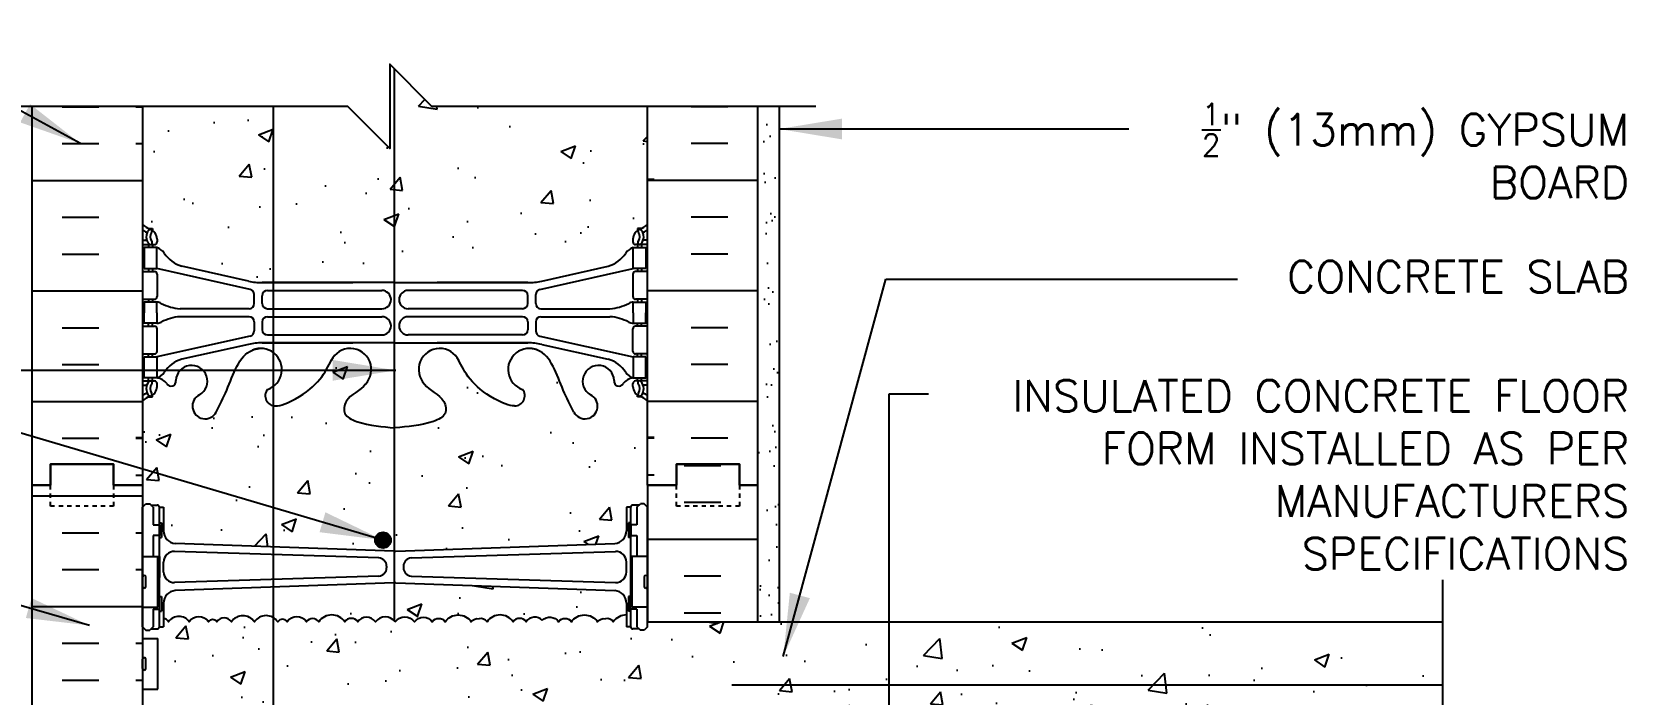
# Model space of a CAD drawing. Header units: inches. Extents: x 226.1 to 283, y 83.5 to 159.7.
# Drawn here: x 245.09 to 282.95, y 143.43 to 159.17 of the extents above; entities that cross this region are included whole.
import ezdxf

# ---------------------------------------------------------------- set-up
doc = ezdxf.new("R2010")
doc.units = ezdxf.units.IN
doc.header["$LTSCALE"] = 0.5
doc.header["$MEASUREMENT"] = 0
doc.linetypes.add('DASHED2', pattern=[0.375, 0.25, -0.125])
for name, color, linetype in [('HATCH', 12, 'Continuous'), ('line25', 2, 'Continuous'), ('LINE3', 3, 'Continuous'), ('LINE50', 5, 'Continuous'), ('LINE9', 9, 'Continuous'), ('TEXT', 4, 'Continuous'), ('Web_Edge', 9, 'Continuous')]:
    doc.layers.add(name, color=color, linetype=linetype)
doc.styles.add('DIM', font='romans.shx', dxfattribs={"width": 0.7})
doc.styles.add('ROMANS', font='romans.shx', dxfattribs={"height": 0.75})
doc.styles.get("Standard").update_dxf_attribs({"font": 'romans.shx', "height": 0.75})
doc.linetypes.add('STEEL', pattern='A,0.5,-0.2,["X",Standard,S=0.1,R=0,X=-0.1,Y=-0.05],-0.1', length=0.8)
doc.dimstyles.new('ext_8', dxfattribs={"dimscale": 8, "dimtxt": 0.09375, "dimasz": 0.09375, "dimexe": 0.09375, "dimexo": 0.0625, "dimgap": 0.0625, "dimtad": 1, "dimdec": 1, "dimzin": 3, "dimdsep": 46, "dimlunit": 4, "dimtxsty": 'DIM', "dimcen": 0.09, "dimdle": 0.09375, "dimclrt": 4, "dimadec": 0, "dimazin": 0, "dimtfac": 1, "dimtdec": 1, "dimtmove": 2, "dimatfit": 3, "dimfxl": 1, "dimfrac": 2, "dimtolj": 1, "dimtzin": 0, "dimarcsym": 0})
pattern_1 = [(50, (0, 0), (3.5863, -0.31376), [0.375, -4.125]), (355, (0, 0), (-0.693757, 3.76096), [0.3, -3.3]), (100.4514, (0.299, -0.026), (2.892544, 3.4472), [0.3187, -3.50571]), (46.1842, (0, 1), (5.336207, -0.827596), [0.5625, -6.1875]), (96.6356, (0.4447, 0.931), (4.67331, 4.87059), [0.47805, -5.25857]), (351.1842, (0, 1), (4.67331, 4.87059), [0.45, -4.95]), (21, (0.5, 0.75), (2.984535, -2.013094), [0.375, -4.125]), (326, (0.5, 0.75), (1.216577, 3.62575), [0.3, -3.3]), (71.4514, (0.7487, 0.5822), (4.20111, 1.612656), [0.3187, -3.50571]), (37.5, (0, 0), (0.0607993, 1.6644693), [0, -3.26, 0, -3.35, 0, -3.3125]), (7.5, (0, 0), (1.315348, 1.972059), [0, -1.91, 0, -3.185, 0, -1.2625]), (327.5, (-1.115, 0), (2.669112, -0.1127744), [0, -1.25, 0, -3.9, 0, -5.175]), (317.5, (-1.615, 0), (2.91593, 0.500525), [0, -1.625, 0, -2.59, 0, -3.675])]

msp = doc.modelspace()

# ---------------------------------------------------------------- hatches: boundary and pattern name
at = {"layer": 'HATCH'}
h = msp.add_hatch(dxfattribs=at)
h.set_pattern_fill('AR-CONC', color=256, scale=0.5)
h.set_pattern_definition(pattern_1)
h.paths.add_polyline_path([(259.724, 157.399), (254.599, 157.399), (253.599, 158.399), (253.599, 156.399), (252.599, 157.399), (247.724, 157.399), (247.724, 154.592, 0.088416), (247.87, 154.494), (247.96, 154.494), (247.96, 154.453, -0.249069), (248.07, 154.246), (248.07, 154.178, -0.414214), (248.007, 154.116), (247.96, 154.116), (247.96, 154.046), (248.065, 154.046, -0.168672), (248.251, 153.896, 0.17445), (248.658, 153.6), (250.239, 153.247, 0.054974), (250.566, 153.211), (253.724, 153.211), (256.882, 153.211, 0.054974), (257.209, 153.247), (258.789, 153.6, 0.17445), (259.197, 153.896, -0.168672), (259.383, 154.046), (259.488, 154.046), (259.488, 154.116), (259.44, 154.116, -0.414214), (259.378, 154.178), (259.378, 154.246, -0.249069), (259.488, 154.453), (259.488, 154.494), (259.578, 154.494, 0.088416), (259.724, 154.592)])
h.paths.add_polyline_path([(259.724, 141.649), (259.724, 143.149), (278.62, 143.149), (278.62, 145.149), (259.724, 145.149), (259.724, 145.034), (259.644, 144.954), (259.554, 144.954), (259.524, 144.984), (259.374, 144.984, -0.414214), (259.324, 145.034), (259.224, 145.034), (259.224, 145.315, 0.246287), (258.911, 145.154, 0.307914), (258.724, 145.225, 0.307914), (258.537, 145.154, 0.520567), (257.915, 145.154, 0.520567), (257.61, 145.154, 0.458053), (257.224, 145.193, 0.458053), (256.838, 145.154, 0.520567), (256.532, 145.154, 0.520567), (255.911, 145.154, 0.307914), (255.724, 145.225, 0.307914), (255.537, 145.154, 0.520567), (254.915, 145.154, 0.520567), (254.61, 145.154, 0.520567), (254.19, 145.154, 0.48966), (253.724, 145.154, 0.48966), (253.257, 145.154, 0.520567), (252.838, 145.154, 0.520567), (252.532, 145.154, 0.520567), (251.911, 145.154, 0.520567), (251.619, 145.154, 0.520567), (251.164, 145.154, 0.520567), (250.937, 145.154, 0.520567), (250.382, 145.154, 0.520567), (249.836, 145.154, 0.520567), (249.49, 145.154, 0.520567), (249.29, 145.154, 0.520567), (248.835, 145.154, 0.520567), (248.343, 145.154, 0.174031), (248.224, 145.238), (248.224, 145.034), (248.124, 145.034, -0.414214), (248.074, 144.984), (247.924, 144.984), (247.894, 144.954), (247.804, 144.954), (247.724, 145.034), (247.724, 144.754), (248.089, 144.754), (248.089, 143.554), (247.724, 143.554), (247.724, 142.804), (248.089, 142.804), (248.089, 141.604), (247.724, 141.604), (247.724, 140.854), (248.089, 140.854), (248.089, 139.774), (247.724, 139.774), (247.724, 139.024), (248.089, 139.024), (248.089, 137.944), (247.724, 137.944), (247.724, 137.194), (248.089, 137.194), (248.089, 135.994), (247.724, 135.994), (247.724, 135.652, -0.556214), (247.988, 135.654, -0.520567), (248.343, 135.654, -0.520567), (248.835, 135.654, -0.520567), (249.29, 135.654, -0.520567), (249.49, 135.654, -0.520567), (249.836, 135.654, -0.520567), (250.382, 135.654, -0.520567), (250.937, 135.654, -0.520567), (251.164, 135.654, -0.520567), (251.619, 135.654, -0.520567), (251.911, 135.654, -0.520567), (252.532, 135.654, -0.520567), (252.838, 135.654, -0.520567), (253.257, 135.654, -0.513056), (253.701, 135.654, -0.528487), (254.132, 135.654, -0.520567), (254.551, 135.654, -0.520567), (254.857, 135.654, -0.520567), (255.479, 135.654, -0.40929), (255.724, 135.699, -0.40929), (255.969, 135.654, -0.520567), (256.59, 135.654, -0.520567), (256.896, 135.654, -0.520567), (257.316, 135.654, -0.563786), (257.724, 135.649, -0.563786), (258.132, 135.654, -0.520567), (258.551, 135.654, -0.520567), (258.857, 135.654, -0.520567), (259.479, 135.654, -0.613564), (259.724, 135.649), (259.724, 137.149)])
h.paths.add_polyline_path([(259.378, 124.553), (259.378, 124.621, -0.414214), (259.44, 124.683), (259.488, 124.683), (259.488, 124.753), (259.383, 124.753, -0.168672), (259.197, 124.903, 0.17445), (258.789, 125.199), (257.209, 125.552, 0.054974), (256.882, 125.588), (253.724, 125.588), (250.566, 125.588, 0.054974), (250.239, 125.552), (248.658, 125.199, 0.17445), (248.251, 124.903, -0.168672), (248.065, 124.753), (247.96, 124.753), (247.96, 124.683), (248.007, 124.683, -0.414214), (248.07, 124.621), (248.07, 124.553, -0.249069), (247.96, 124.346), (247.96, 124.304), (247.87, 124.304, 0.088416), (247.724, 124.207), (247.724, 121.399), (252.927, 121.399), (253.927, 120.399), (253.927, 122.399), (254.927, 121.399), (259.724, 121.399), (259.724, 124.207, 0.088416), (259.578, 124.304), (259.488, 124.304), (259.488, 124.346, -0.249069)])
h = msp.add_hatch(dxfattribs=at)
h.set_pattern_fill('AR-SAND', color=256, scale=0.5, style=0)
h.set_pattern_definition([(37.5, (64.591, 2.7396), (-0.0314967, 0.963412), [0, -0.76, 0, -0.85, 0, -0.8125]), (7.5, (64.591, 2.7396), (0.8848884, 1.411073), [0, -0.41, 0, -0.685, 0, -0.2625]), (327.5, (63.976, 2.7396), (1.557071, 0.0028295), [0, -0.25, 0, -0.9, 0, -1.175]), (317.5, (63.976, 2.7396), (1.503063, 0.438838), [0, -0.125, 0, -0.59, 0, -0.675])])
h.paths.add_polyline_path([(262.349, 145.149), (262.849, 145.149), (262.849, 157.399), (262.349, 157.399), (262.349, 148.399)])
h = msp.add_hatch(dxfattribs=at)
h.set_pattern_fill('AR-CONC', color=256, scale=0.5)
h.set_pattern_definition(pattern_1)
edge = h.paths.add_edge_path()
edge.add_line((259.724, 148.399), (259.724, 150.399))
edge.add_arc((259.378, 150.038), 0.5, 46.2109, 66.4218)
edge.add_line((259.578, 150.497), (259.488, 150.497))
edge.add_line((259.488, 150.497), (259.488, 150.538))
edge.add_arc((259.628, 150.746), 0.25, 180, 235.9442, ccw=False)
edge.add_line((259.378, 150.746), (259.378, 150.813))
edge.add_arc((259.44, 150.813), 0.0625, 90, 180, ccw=False)
edge.add_line((259.44, 150.876), (259.488, 150.876))
edge.add_line((259.488, 150.876), (259.488, 150.946))
edge.add_line((259.488, 150.946), (259.383, 150.946))
edge.add_arc((259.42, 150.596), 0.352, 96.1291, 141.5331)
edge.add_arc((259.043, 150.864), 0.113, 167.8156, 334.0569, ccw=False)
edge.add_arc((258.558, 150.869), 0.375, 2.9237, 239.8675)
edge.add_arc((258.238, 150.275), 0.3, -152.403, 63.9425, ccw=False)
edge.add_spline(control_points=[(257.972, 150.137), (257.886, 150.303), (257.633, 150.793), (257.439, 151.474), (257.113, 151.605)], knot_values=[0, 0, 0, 0, 0.579211, 1.703896, 1.703896, 1.703896, 1.703896], degree=3, periodic=0)
edge.add_spline(control_points=[(257.113, 151.605), (257.063, 151.625), (257.009, 151.637), (256.952, 151.645)], knot_values=[1.703896, 1.703896, 1.703896, 1.703896, 1.875321, 1.875321, 1.875321, 1.875321], degree=3, periodic=0)
edge.add_arc((256.911, 151.147), 0.5, 85.2926, 251.7937)
edge.add_arc((256.565, 150.522), 0.242, -90, 38.2327, ccw=False)
edge.add_spline(control_points=[(256.565, 150.28), (256.444, 150.278), (255.625, 150.63), (255.38, 151.077), (255.24, 151.357)], knot_values=[0.038125, 0.038125, 0.038125, 0.038125, 0.320663, 1.237398, 1.237398, 1.237398, 1.237398], degree=3, periodic=0)
edge.add_spline(control_points=[(255.231, 151.376), (255.234, 151.37), (255.237, 151.363), (255.24, 151.357)], knot_values=[1.237398, 1.237398, 1.237398, 1.237398, 1.258119, 1.258119, 1.258119, 1.258119], degree=3, periodic=0)
edge.add_arc((254.786, 151.147), 0.5, 28.0183, 224.1875)
edge.add_spline(control_points=[(254.428, 150.799), (254.535, 150.636), (254.895, 150.545), (254.972, 150.049), (254.424, 149.814), (254.02, 149.785), (253.724, 149.764)], knot_values=[0.229407, 0.229407, 0.229407, 0.229407, 0.844432, 1.128849, 1.464331, 2.389004, 2.389004, 2.389004, 2.389004], degree=3, periodic=0)
edge.add_spline(control_points=[(253.724, 149.764), (253.427, 149.785), (253.024, 149.814), (252.475, 150.049), (252.552, 150.545), (252.912, 150.636), (253.02, 150.799)], knot_values=[0.229407, 0.229407, 0.229407, 0.229407, 1.15408, 1.489562, 1.773979, 2.389004, 2.389004, 2.389004, 2.389004], degree=3, periodic=0)
edge.add_arc((252.661, 151.147), 0.5, 315.8125, 511.9817)
edge.add_spline(control_points=[(252.217, 151.376), (252.214, 151.37), (252.211, 151.363), (252.207, 151.357)], knot_values=[1.237398, 1.237398, 1.237398, 1.237398, 1.258119, 1.258119, 1.258119, 1.258119], degree=3, periodic=0)
edge.add_spline(control_points=[(252.207, 151.357), (252.068, 151.077), (251.823, 150.63), (251.004, 150.278), (250.883, 150.28)], knot_values=[0.038125, 0.038125, 0.038125, 0.038125, 0.95486, 1.237398, 1.237398, 1.237398, 1.237398], degree=3, periodic=0)
edge.add_arc((250.883, 150.522), 0.242, 141.7673, 270, ccw=False)
edge.add_arc((250.536, 151.147), 0.5, 288.2063, 454.7074)
edge.add_spline(control_points=[(250.495, 151.645), (250.438, 151.637), (250.384, 151.625), (250.335, 151.605)], knot_values=[1.703896, 1.703896, 1.703896, 1.703896, 1.875321, 1.875321, 1.875321, 1.875321], degree=3, periodic=0)
edge.add_spline(control_points=[(250.335, 151.605), (250.009, 151.474), (249.814, 150.793), (249.561, 150.303), (249.475, 150.137)], knot_values=[0, 0, 0, 0, 1.124685, 1.703896, 1.703896, 1.703896, 1.703896], degree=3, periodic=0)
edge.add_arc((249.21, 150.275), 0.3, 116.0575, 333.0565, ccw=False)
edge.add_arc((248.89, 150.869), 0.375, 300.1325, 537.0763)
edge.add_arc((248.404, 150.864), 0.113, -154.0569, 12.1844, ccw=False)
edge.add_arc((248.027, 150.596), 0.352, 38.4669, 83.8709)
edge.add_line((248.065, 150.946), (247.96, 150.946))
edge.add_line((247.96, 150.946), (247.96, 150.876))
edge.add_line((247.96, 150.876), (248.007, 150.876))
edge.add_arc((248.007, 150.813), 0.0625, 0, 90, ccw=False)
edge.add_line((248.07, 150.813), (248.07, 150.746))
edge.add_arc((247.82, 150.746), 0.25, 304.0558, 360, ccw=False)
edge.add_line((247.96, 150.538), (247.96, 150.497))
edge.add_line((247.96, 150.497), (247.87, 150.497))
edge.add_arc((248.07, 150.038), 0.5, 113.5782, 133.7891)
edge.add_line((247.724, 150.399), (247.724, 148.399))
edge.add_line((247.724, 148.399), (247.724, 147.874))
edge.add_line((247.724, 147.874), (247.804, 147.954))
edge.add_line((247.804, 147.954), (247.894, 147.954))
edge.add_line((247.894, 147.954), (247.924, 147.924))
edge.add_line((247.924, 147.924), (248.074, 147.924))
edge.add_arc((248.074, 147.874), 0.05, 0, 90, ccw=False)
edge.add_line((248.124, 147.874), (248.224, 147.874))
edge.add_line((248.224, 147.874), (248.224, 147.313))
edge.add_arc((248.524, 147.313), 0.3, 180, 265.2426)
edge.add_line((248.499, 147.014), (253.707, 146.83))
edge.add_arc((253.724, 147.03), 0.2, 265.2426, 270)
edge.add_arc((253.724, 147.03), 0.2, 270, 274.7574)
edge.add_line((253.74, 146.83), (258.949, 147.014))
edge.add_arc((258.924, 147.313), 0.3, 274.7574, 360)
edge.add_line((259.224, 147.313), (259.224, 147.874))
edge.add_line((259.224, 147.874), (259.324, 147.874))
edge.add_arc((259.374, 147.874), 0.05, 90, 180, ccw=False)
edge.add_line((259.374, 147.924), (259.524, 147.924))
edge.add_line((259.524, 147.924), (259.554, 147.954))
edge.add_line((259.554, 147.954), (259.644, 147.954))
edge.add_line((259.644, 147.954), (259.724, 147.874))
edge.add_line((259.724, 147.874), (259.724, 148.399))
h.paths.add_polyline_path([(259.224, 145.595, 0.390098), (258.949, 145.894), (253.74, 146.078, 0.04154), (253.707, 146.078), (248.499, 145.894, 0.390098), (248.224, 145.595), (248.224, 145.238, -0.174031), (248.343, 145.154, -0.520567), (248.835, 145.154, -0.520567), (249.29, 145.154, -0.520567), (249.49, 145.154, -0.520567), (249.836, 145.154, -0.520567), (250.382, 145.154, -0.520567), (250.937, 145.154, -0.520567), (251.164, 145.154, -0.520567), (251.619, 145.154, -0.520567), (251.911, 145.154, -0.520567), (252.532, 145.154, -0.520567), (252.838, 145.154, -0.520567), (253.257, 145.154, -0.48966), (253.724, 145.154, -0.48966), (254.19, 145.154, -0.520567), (254.61, 145.154, -0.520567), (254.915, 145.154, -0.520567), (255.537, 145.154, -0.307914), (255.724, 145.225, -0.307914), (255.911, 145.154, -0.520567), (256.532, 145.154, -0.520567), (256.838, 145.154, -0.458053), (257.224, 145.193, -0.458053), (257.61, 145.154, -0.520567), (257.915, 145.154, -0.520567), (258.537, 145.154, -0.307914), (258.724, 145.225, -0.307914), (258.911, 145.154, -0.246287), (259.224, 145.315)])
h = msp.add_hatch(dxfattribs=at)
h.set_pattern_fill('INSUL', color=256, scale=7, style=0)
h.set_pattern_definition([(0, (-2678.4378, -266.61), (0, 2.625), []), (0, (-2678.4378, -265.735), (0, 2.625), [0.875, -0.875]), (0, (-2678.4378, -264.86), (0, 2.625), [0.875, -0.875])])
h.paths.add_polyline_path([(245.099, 130.399), (245.536, 130.399), (245.536, 130.899), (247.036, 130.899), (247.036, 130.399), (247.724, 130.399), (247.724, 148.399), (247.036, 148.399), (247.036, 148.899), (245.536, 148.899), (245.536, 148.399), (245.099, 148.399)])
h = msp.add_hatch(dxfattribs=at)
h.set_pattern_fill('INSUL', color=256, scale=7, style=0)
h.set_pattern_definition([(0, (64.591, 2.7396), (0, 2.625), []), (0, (64.591, 3.6146), (0, 2.625), [0.875, -0.875]), (0, (64.591, 4.4896), (0, 2.625), [0.875, -0.875])])
h.paths.add_polyline_path([(262.349, 148.399), (261.911, 148.399), (261.911, 148.899), (260.411, 148.899), (260.411, 148.399), (259.724, 148.399), (259.724, 145.149), (262.349, 145.149)])
h.paths.add_polyline_path([(262.349, 135.649), (259.724, 135.649), (259.724, 130.399), (260.411, 130.399), (260.411, 130.899), (261.911, 130.899), (261.911, 130.399), (262.349, 130.399)])
at = {"layer": 'LINE3'}
msp.add_hatch(color=256, dxfattribs=at).paths.add_polyline_path([(253.627, 147.093, 1), (253.252, 147.093, 1)])

# ---------------------------------------------------------------- linework, layer by layer
at = {"layer": 'HATCH'}
for p, q in [((245.812, 157.39), (246.687, 157.39)), ((247.562, 157.39), (247.724, 157.39)), ((261.635, 157.39), (260.76, 157.39)), ((245.812, 156.515), (246.687, 156.515)), ((247.562, 156.515), (247.724, 156.515)), ((261.635, 156.515), (260.76, 156.515)), ((245.099, 155.64), (247.724, 155.64)), ((259.885, 155.659), (259.724, 155.659)), ((262.349, 155.64), (259.724, 155.64)), ((245.812, 154.765), (246.687, 154.765)), ((261.635, 154.765), (260.76, 154.765)), ((245.812, 153.89), (246.687, 153.89)), ((261.635, 153.89), (260.76, 153.89)), ((245.099, 153.015), (247.724, 153.015)), ((262.349, 153.015), (259.724, 153.015)), ((245.812, 152.14), (246.687, 152.14)), ((261.635, 152.14), (260.76, 152.14)), ((245.812, 151.265), (246.687, 151.265)), ((261.635, 151.265), (260.76, 151.265)), ((245.099, 150.39), (247.724, 150.39)), ((262.349, 150.39), (259.724, 150.39)), ((245.812, 149.515), (246.687, 149.515)), ((247.562, 149.534), (247.724, 149.534)), ((247.562, 149.515), (247.724, 149.515)), ((259.885, 149.534), (259.724, 149.534)), ((259.885, 149.534), (259.724, 149.534)), ((259.885, 149.515), (259.724, 149.515)), ((261.635, 149.515), (260.76, 149.515)), ((247.562, 148.64), (247.724, 148.64)), ((259.885, 148.64), (259.724, 148.64))]:
    msp.add_line(p, q, dxfattribs=at)
for points in [[(253.724, 145.154, 0.48966), (253.257, 145.154, 0.520567), (252.838, 145.154, 0.520567), (252.532, 145.154, 0.520567), (251.911, 145.154, 0.520567), (251.619, 145.154, 0.520567), (251.164, 145.154, 0.520567), (250.937, 145.154, 0.520567), (250.382, 145.154, 0.520567), (249.836, 145.154, 0.520567), (249.49, 145.154, 0.520567), (249.29, 145.154, 0.520567), (248.835, 145.154, 0.520567), (248.343, 145.154, 0.174031), (248.224, 145.238, 0.174031)], [(253.724, 145.154, -0.48966), (254.19, 145.154, -0.520567), (254.61, 145.154, -0.520567), (254.915, 145.154, -0.520567), (255.537, 145.154, -0.307914), (255.724, 145.225, -0.307914)], [(257.224, 145.193, 0.458053), (256.838, 145.154, 0.520567), (256.532, 145.154, 0.520567), (255.911, 145.154, 0.307914), (255.724, 145.225)], [(257.224, 145.193, -0.458053), (257.61, 145.154, -0.520567), (257.915, 145.154, -0.520567), (258.537, 145.154, -0.307914), (258.724, 145.225)], [(259.224, 145.315, 0.246287), (258.911, 145.154, 0.307914), (258.724, 145.225)]]:
    msp.add_lwpolyline(points, format="xyb", dxfattribs=at)
at = {"layer": 'line25'}
for p, q in [((247.724, 157.399), (247.724, 148.399)), ((259.724, 148.399), (259.724, 157.399)), ((247.724, 148.399), (247.724, 130.399)), ((259.724, 148.399), (259.724, 145.149)), ((247.724, 146.704), (248.089, 146.704)), ((248.089, 145.504), (248.089, 146.704)), ((259.724, 146.704), (259.359, 146.704)), ((259.359, 145.504), (259.359, 146.704)), ((247.724, 145.504), (248.089, 145.504)), ((259.724, 145.504), (259.359, 145.504)), ((259.724, 145.149), (278.62, 145.149)), ((247.724, 144.754), (248.089, 144.754)), ((248.089, 143.554), (248.089, 144.754)), ((247.724, 143.554), (248.089, 143.554))]:
    msp.add_line(p, q, dxfattribs=at)
at = {"layer": 'LINE3'}
for p, q in [((253.707, 158.291), (253.707, 145.173)), ((250.832, 157.399), (250.832, 121.399))]:
    msp.add_line(p, q, dxfattribs=at)
at = {"layer": 'LINE3', "linetype": 'STEEL'}
msp.add_line((278.62, 143.649), (261.724, 143.649), dxfattribs=at)
at = {"layer": 'LINE3'}
msp.add_circle((253.439, 147.093), 0.188, dxfattribs=at)
at = {"layer": 'LINE50'}
for p, q in [((245.099, 148.399), (245.099, 157.399)), ((262.349, 148.399), (262.349, 157.399)), ((245.099, 130.399), (245.099, 148.399)), ((262.349, 145.149), (262.349, 148.399))]:
    msp.add_line(p, q, dxfattribs=at)
for points in [[(245.099, 148.399), (245.536, 148.399), (245.536, 148.899), (247.036, 148.899), (247.036, 148.399), (247.724, 148.399)], [(247.724, 148.399), (247.036, 148.399), (247.036, 148.899), (245.536, 148.899), (245.536, 148.399), (245.099, 148.399)], [(262.349, 148.399), (261.911, 148.399), (261.911, 148.899), (260.411, 148.899), (260.411, 148.399), (259.724, 148.399)], [(259.724, 148.399), (260.411, 148.399), (260.411, 148.899), (261.911, 148.899), (261.911, 148.399), (262.349, 148.399)]]:
    msp.add_lwpolyline(points, dxfattribs=at)
at = {"layer": 'LINE9'}
for p, q in [((262.849, 157.399), (262.849, 145.149)), ((247.724, 147.874), (247.804, 147.954)), ((247.724, 145.034), (247.724, 147.874)), ((247.804, 147.954), (247.894, 147.954)), ((247.974, 147.874), (247.894, 147.954)), ((247.924, 147.924), (248.074, 147.924)), ((247.974, 147.924), (248.074, 147.924)), ((247.974, 147.874), (247.974, 147.454)), ((248.124, 147.874), (248.224, 147.874)), ((248.124, 145.034), (248.124, 147.874)), ((248.124, 147.854), (248.124, 147.854)), ((248.224, 147.874), (248.224, 147.313)), ((259.224, 147.874), (259.224, 147.313)), ((259.324, 147.874), (259.224, 147.874)), ((259.324, 145.034), (259.324, 147.874)), ((259.324, 147.854), (259.324, 147.854)), ((259.474, 147.924), (259.374, 147.924)), ((259.524, 147.924), (259.374, 147.924)), ((259.474, 147.874), (259.554, 147.954)), ((259.474, 147.874), (259.474, 147.454)), ((259.644, 147.954), (259.554, 147.954)), ((259.724, 147.874), (259.644, 147.954)), ((259.724, 145.034), (259.724, 147.874)), ((248.124, 147.504), (248.174, 147.504)), ((248.174, 147.504), (248.174, 147.154)), ((259.324, 147.504), (259.274, 147.504)), ((259.274, 147.504), (259.274, 147.154)), ((247.974, 147.204), (247.974, 146.704)), ((248.124, 147.154), (248.174, 147.154)), ((253.707, 146.83), (248.499, 147.014)), ((253.74, 146.83), (258.949, 147.014)), ((259.324, 147.154), (259.274, 147.154)), ((259.474, 147.204), (259.474, 146.704)), ((248.224, 146.335), (248.224, 146.573)), ((253.34, 146.671), (248.484, 146.823)), ((254.107, 146.671), (258.964, 146.823)), ((259.224, 146.335), (259.224, 146.573)), ((247.724, 145.994), (247.724, 146.214)), ((247.724, 146.159), (247.724, 146.159)), ((247.764, 146.254), (247.764, 146.254)), ((247.804, 145.994), (247.804, 146.214)), ((253.34, 146.237), (248.484, 146.086)), ((253.524, 146.472), (253.524, 146.436)), ((253.924, 146.472), (253.924, 146.436)), ((254.107, 146.237), (258.964, 146.086)), ((259.644, 146.214), (259.644, 145.994)), ((259.684, 146.254), (259.684, 146.254)), ((259.724, 146.214), (259.724, 145.994)), ((259.724, 146.159), (259.724, 146.159)), ((247.724, 146.049), (247.724, 146.049)), ((247.764, 145.954), (247.764, 145.954)), ((253.707, 146.078), (248.499, 145.894)), ((253.74, 146.078), (258.949, 145.894)), ((259.684, 145.954), (259.684, 145.954)), ((259.724, 146.049), (259.724, 146.049)), ((247.974, 145.454), (247.974, 145.034)), ((248.124, 145.754), (248.174, 145.754)), ((248.124, 145.404), (248.174, 145.404)), ((248.174, 145.754), (248.174, 145.404)), ((248.224, 145.595), (248.224, 145.034)), ((259.224, 145.595), (259.224, 145.034)), ((259.274, 145.754), (259.274, 145.404)), ((259.324, 145.754), (259.274, 145.754)), ((259.324, 145.404), (259.274, 145.404)), ((259.474, 145.454), (259.474, 145.034)), ((247.724, 145.034), (247.804, 144.954)), ((247.974, 145.034), (247.894, 144.954)), ((248.124, 145.034), (248.224, 145.034)), ((259.324, 145.034), (259.224, 145.034)), ((259.474, 145.034), (259.554, 144.954)), ((259.724, 145.034), (259.644, 144.954)), ((247.804, 144.954), (247.894, 144.954)), ((247.924, 144.984), (248.074, 144.984)), ((247.974, 144.984), (248.074, 144.984)), ((259.524, 144.984), (259.374, 144.984)), ((259.474, 144.984), (259.374, 144.984)), ((259.644, 144.954), (259.554, 144.954)), ((247.724, 144.044), (247.724, 144.264)), ((247.764, 144.304), (247.764, 144.304)), ((247.804, 144.044), (247.804, 144.264)), ((247.724, 144.209), (247.724, 144.209)), ((247.724, 144.099), (247.724, 144.099)), ((247.764, 144.004), (247.764, 144.004))]:
    msp.add_line(p, q, dxfattribs=at)
for points in [[(263.727, 157.399), (254.599, 157.399), (253.599, 158.399), (253.599, 156.399), (252.599, 157.399), (243.47, 157.399)], [(247.974, 147.454), (248.124, 147.454), (248.124, 147.204), (247.974, 147.204)], [(259.474, 147.454), (259.324, 147.454), (259.324, 147.204), (259.474, 147.204)], [(247.974, 146.704), (247.974, 146.704), (248.124, 146.704), (248.124, 146.204), (248.089, 146.204)], [(259.474, 146.704), (259.474, 146.704), (259.324, 146.704), (259.324, 146.204), (259.359, 146.204)], [(278.62, 134.649), (278.62, 139.399), (277.62, 140.399), (279.62, 140.399), (278.62, 141.399), (278.62, 146.149)], [(247.974, 145.454), (248.124, 145.454), (248.124, 145.704), (248.089, 145.704)], [(259.474, 145.454), (259.324, 145.454), (259.324, 145.704), (259.359, 145.704)]]:
    msp.add_lwpolyline(points, dxfattribs=at)
at = {"layer": 'LINE9', "linetype": 'DASHED2', "ltscale": 0.15}
for points in [[(247.036, 148.399), (247.036, 148.399), (247.036, 147.899), (245.536, 147.899), (245.536, 148.399), (245.536, 148.399)], [(261.911, 148.399), (261.911, 148.399), (261.911, 147.899), (260.411, 147.899), (260.411, 148.399), (260.411, 148.399)]]:
    msp.add_lwpolyline(points, dxfattribs=at)
at = {"layer": 'LINE9'}
for centre, radius, start, end in [((248.074, 147.874), 0.05, 0, 90), ((259.374, 147.874), 0.05, 90, 180), ((248.524, 147.313), 0.3, 180, 265.2426), ((258.924, 147.313), 0.3, 274.7574, 0), ((248.474, 146.573), 0.25, 87.7479, 180), ((253.324, 146.472), 0.2, 0, 85.2426), ((253.724, 147.03), 0.2, 265.2426, 270), ((253.724, 147.03), 0.2, 270, 274.7574), ((254.124, 146.472), 0.2, 94.7574, 180), ((258.974, 146.573), 0.25, 0, 92.2521), ((247.764, 146.214), 0.04, 90, 180), ((247.764, 146.214), 0.04, 360, 90), ((248.474, 146.335), 0.25, 180, 272.2521), ((253.324, 146.436), 0.2, 274.7574, 0), ((254.124, 146.436), 0.2, 180, 265.2426), ((258.974, 146.335), 0.25, 267.7479, 0), ((259.684, 146.214), 0.04, 90, 180), ((259.684, 146.214), 0.04, 360, 90), ((247.764, 145.994), 0.04, 180, 270), ((247.764, 145.994), 0.04, 270, 0), ((248.524, 145.595), 0.3, 94.7574, 180), ((253.724, 145.878), 0.2, 90, 94.7574), ((253.724, 145.878), 0.2, 85.2426, 90), ((258.924, 145.595), 0.3, 0, 85.2426), ((259.684, 145.994), 0.04, 180, 270), ((259.684, 145.994), 0.04, 270, 0), ((248.074, 145.034), 0.05, 270, 0), ((259.374, 145.034), 0.05, 180, 270), ((247.764, 144.264), 0.04, 90, 180), ((247.764, 144.264), 0.04, 360, 90), ((247.764, 144.044), 0.04, 180, 270), ((247.764, 144.044), 0.04, 270, 0)]:
    msp.add_arc(centre, radius, start, end, dxfattribs=at)
at = {"layer": 'Web_Edge'}
for p, q in [((247.87, 154.494), (247.96, 154.494)), ((247.96, 154.494), (247.96, 154.453)), ((259.578, 154.494), (259.488, 154.494)), ((259.488, 154.494), (259.488, 154.453)), ((247.724, 154.216), (247.802, 154.216)), ((247.724, 154.116), (248.007, 154.116)), ((247.87, 154.116), (247.87, 154.046)), ((247.96, 154.116), (247.96, 154.046)), ((248.07, 154.246), (248.07, 154.178)), ((259.378, 154.246), (259.378, 154.178)), ((259.724, 154.116), (259.44, 154.116)), ((259.488, 154.116), (259.488, 154.046)), ((259.578, 154.116), (259.578, 154.046)), ((259.724, 154.216), (259.646, 154.216)), ((247.724, 153.476), (248.007, 153.476)), ((247.87, 153.546), (247.87, 153.476)), ((247.96, 153.546), (247.96, 153.476)), ((250.282, 153.049), (248.065, 153.546)), ((248.07, 153.413), (248.07, 152.878)), ((250.239, 153.247), (248.658, 153.6)), ((257.165, 153.049), (259.383, 153.546)), ((257.209, 153.247), (258.789, 153.6)), ((259.378, 153.413), (259.378, 152.878)), ((259.724, 153.476), (259.44, 153.476)), ((259.488, 153.546), (259.488, 153.476)), ((259.578, 153.546), (259.578, 153.476)), ((250.566, 153.211), (252.724, 153.211)), ((253.724, 153.211), (250.566, 153.211)), ((250.692, 153.025), (253.412, 153.025)), ((253.724, 153.211), (256.882, 153.211)), ((256.755, 153.025), (254.036, 153.025)), ((256.882, 153.211), (254.724, 153.211)), ((247.724, 152.816), (248.007, 152.816)), ((247.87, 152.816), (247.87, 152.746)), ((247.96, 152.816), (247.96, 152.746)), ((250.255, 152.59), (248.617, 152.59)), ((250.38, 152.715), (250.38, 152.927)), ((250.567, 152.716), (250.567, 152.9)), ((250.692, 152.591), (253.412, 152.591)), ((256.755, 152.591), (254.036, 152.591)), ((256.88, 152.716), (256.88, 152.9)), ((257.067, 152.715), (257.067, 152.927)), ((257.192, 152.59), (258.83, 152.59)), ((259.724, 152.816), (259.44, 152.816)), ((259.488, 152.816), (259.488, 152.746)), ((259.578, 152.816), (259.578, 152.746)), ((247.87, 152.176), (247.87, 152.246)), ((247.96, 152.176), (247.96, 152.246)), ((250.255, 152.401), (248.617, 152.401)), ((250.38, 152.276), (250.38, 152.064)), ((250.567, 152.276), (250.567, 152.092)), ((250.692, 152.401), (253.412, 152.401)), ((256.755, 152.401), (254.036, 152.401)), ((256.88, 152.276), (256.88, 152.092)), ((257.067, 152.276), (257.067, 152.064)), ((257.192, 152.401), (258.83, 152.401)), ((259.488, 152.176), (259.488, 152.246)), ((259.578, 152.176), (259.578, 152.246)), ((247.724, 152.176), (248.007, 152.176)), ((250.282, 151.942), (248.065, 151.446)), ((248.07, 151.578), (248.07, 152.113)), ((250.692, 151.967), (253.412, 151.967)), ((256.755, 151.967), (254.036, 151.967)), ((257.165, 151.942), (259.383, 151.446)), ((259.378, 151.578), (259.378, 152.113)), ((259.724, 152.176), (259.44, 152.176)), ((247.724, 151.516), (248.007, 151.516)), ((247.87, 151.446), (247.87, 151.516)), ((247.96, 151.446), (247.96, 151.516)), ((250.239, 151.744), (248.658, 151.391)), ((250.566, 151.78), (252.724, 151.78)), ((253.724, 151.78), (250.566, 151.78)), ((253.724, 151.78), (256.882, 151.78)), ((256.882, 151.78), (254.724, 151.78)), ((257.209, 151.744), (258.789, 151.391)), ((259.724, 151.516), (259.44, 151.516)), ((259.488, 151.446), (259.488, 151.516)), ((259.578, 151.446), (259.578, 151.516)), ((247.724, 150.876), (248.007, 150.876)), ((247.724, 150.776), (247.802, 150.776)), ((247.87, 150.876), (247.87, 150.946)), ((247.96, 150.876), (247.96, 150.946)), ((248.07, 150.746), (248.07, 150.813)), ((259.378, 150.746), (259.378, 150.813)), ((259.724, 150.876), (259.44, 150.876)), ((259.488, 150.876), (259.488, 150.946)), ((259.578, 150.876), (259.578, 150.946)), ((259.724, 150.776), (259.646, 150.776)), ((247.87, 150.497), (247.96, 150.497)), ((247.96, 150.497), (247.96, 150.538)), ((259.488, 150.497), (259.488, 150.538)), ((259.578, 150.497), (259.488, 150.497))]:
    msp.add_line(p, q, dxfattribs=at)
for points in [[(247.765, 153.546), (248.065, 153.546), (248.065, 154.046), (247.765, 154.046)], [(259.683, 153.546), (259.383, 153.546), (259.383, 154.046), (259.683, 154.046)], [(247.765, 151.446), (248.065, 151.446), (248.065, 150.946), (247.765, 150.946)], [(259.683, 151.446), (259.383, 151.446), (259.383, 150.946), (259.683, 150.946)]]:
    msp.add_lwpolyline(points, close=True, dxfattribs=at)
for points in [[(248.065, 152.496), (248.065, 152.746), (247.765, 152.746), (247.765, 152.496)], [(259.383, 152.496), (259.383, 152.746), (259.683, 152.746), (259.683, 152.496)], [(248.065, 152.496), (248.065, 152.246), (247.765, 152.246), (247.765, 152.496)], [(259.383, 152.496), (259.383, 152.246), (259.683, 152.246), (259.683, 152.496)]]:
    msp.add_lwpolyline(points, dxfattribs=at)
for centre, radius, start, end in [((248.07, 154.953), 0.5, 226.2109, 250.5288), ((247.906, 154.431), 0.045, 321.448, 139.1879), ((247.82, 154.246), 0.25, 0, 70.5288), ((259.628, 154.246), 0.25, 109.4712, 180), ((259.542, 154.431), 0.045, 40.8121, 218.552), ((259.378, 154.953), 0.5, 289.4712, 313.7891), ((248.07, 154.953), 0.6, 234.7832, 245.0748), ((247.802, 154.235), 0.0196, 269.4032, 15.4901), ((248.063, 154.3), 0.25, 140.1145, 222.4609), ((247.808, 154.39), 0.021, 343.464, 63.9957), ((247.912, 154.162), 0.045, 222.4609, 42.4609), ((248.063, 154.3), 0.16, 140.0001, 222.4609), ((248.007, 154.178), 0.0625, 270, 0), ((259.44, 154.178), 0.0625, 180, 270), ((259.535, 154.162), 0.045, 137.5391, 317.5391), ((259.384, 154.3), 0.16, 317.5391, 39.9999), ((259.384, 154.3), 0.25, 317.5391, 39.8855), ((259.64, 154.39), 0.021, 116.0043, 196.536), ((259.646, 154.235), 0.0196, 164.5099, 270.5968), ((259.378, 154.953), 0.6, 294.9252, 305.2168), ((247.942, 153.703), 0.364, 34.9775, 70.3387), ((248.865, 154.314), 0.743, 212.7919, 253.8107), ((258.582, 154.314), 0.743, 286.1893, 327.2081), ((259.505, 153.703), 0.364, 109.6613, 145.0225), ((248.007, 153.413), 0.0625, 0, 90), ((259.44, 153.413), 0.0625, 90, 180), ((250.566, 154.711), 1.5, 257.4135, 270), ((250.255, 152.927), 0.125, 0, 77.3767), ((250.692, 152.9), 0.125, 90, 180), ((253.412, 152.808), 0.217, 270, 90), ((254.036, 152.808), 0.217, 90, 270), ((256.755, 152.9), 0.125, 0, 90), ((256.882, 154.711), 1.5, 270, 282.5865), ((257.192, 152.927), 0.125, 102.6233, 180), ((248.007, 152.878), 0.0625, 270, 0), ((248.061, 152.527), 0.219, 60.4937, 88.92), ((248.706, 153.757), 1.17, 242.6365, 265.6505), ((250.255, 152.715), 0.125, 270, 0), ((250.692, 152.716), 0.125, 180, 270), ((256.755, 152.716), 0.125, 270, 360), ((257.192, 152.715), 0.125, 180, 270), ((258.741, 153.757), 1.17, 274.3495, 297.3635), ((259.387, 152.527), 0.219, 91.08, 119.5063), ((259.44, 152.878), 0.0625, 180, 270), ((248.061, 152.464), 0.219, 271.08, 299.5063), ((248.706, 151.235), 1.17, 94.3495, 117.3635), ((250.255, 152.276), 0.125, 0, 90), ((250.692, 152.276), 0.125, 90, 180), ((253.412, 152.184), 0.217, 270, 90), ((254.036, 152.184), 0.217, 90, 270), ((256.755, 152.276), 0.125, 0, 90), ((257.192, 152.276), 0.125, 90, 180), ((258.741, 151.235), 1.17, 62.6365, 85.6505), ((259.387, 152.464), 0.219, 240.4937, 268.92), ((248.007, 152.113), 0.0625, 0, 90), ((250.255, 152.064), 0.125, 282.6233, 0), ((250.692, 152.092), 0.125, 180, 270), ((256.755, 152.092), 0.125, 270, 0), ((257.192, 152.064), 0.125, 180, 257.3767), ((259.44, 152.113), 0.0625, 90, 180), ((248.007, 151.578), 0.0625, 270, 0), ((250.566, 150.28), 1.5, 90, 102.5865), ((250.536, 151.147), 0.5, 288.2063, 113.7861), ((252.661, 151.147), 0.5, 315.8125, 155.181), ((254.786, 151.147), 0.5, 24.819, 224.1875), ((256.911, 151.147), 0.5, 66.2139, 251.7937), ((256.882, 150.28), 1.5, 77.4135, 90), ((259.44, 151.578), 0.0625, 180, 270), ((247.942, 151.288), 0.364, 289.6613, 325.0225), ((248.865, 150.677), 0.743, 106.1893, 147.2081), ((248.89, 150.869), 0.375, 300.1325, 177.0763), ((258.558, 150.869), 0.375, 2.9237, 239.8675), ((258.582, 150.677), 0.743, 32.7919, 73.8107), ((259.505, 151.288), 0.364, 214.9775, 250.3387), ((247.802, 150.756), 0.0196, 344.5099, 90.5968), ((248.063, 150.691), 0.25, 137.5391, 219.8855), ((247.912, 150.829), 0.045, 317.5391, 137.5391), ((248.063, 150.691), 0.16, 137.5391, 219.9999), ((247.82, 150.746), 0.25, 289.4712, 360), ((248.007, 150.813), 0.0625, 360, 90), ((248.027, 150.596), 0.352, 38.4669, 83.8709), ((248.404, 150.864), 0.113, 205.9431, 12.1844), ((259.043, 150.864), 0.113, 167.8156, 334.0569), ((259.42, 150.596), 0.352, 96.1291, 141.5331), ((259.44, 150.813), 0.0625, 90, 180), ((259.628, 150.746), 0.25, 180, 250.5288), ((259.535, 150.829), 0.045, 42.4609, 222.4609), ((259.384, 150.691), 0.16, 320.0001, 42.4609), ((259.384, 150.691), 0.25, 320.1145, 42.4609), ((259.646, 150.756), 0.0196, 89.4032, 195.4901), ((248.07, 150.038), 0.6, 114.9252, 125.2168), ((248.07, 150.038), 0.5, 109.4712, 133.7891), ((247.808, 150.602), 0.021, 296.0043, 16.536), ((247.906, 150.56), 0.045, 220.8121, 38.552), ((249.21, 150.275), 0.3, 116.0575, 332.403), ((250.883, 150.522), 0.242, 141.7673, 270), ((256.565, 150.522), 0.242, 270, 38.2327), ((258.238, 150.275), 0.3, 207.597, 63.9425), ((259.542, 150.56), 0.045, 141.448, 319.1879), ((259.378, 150.038), 0.5, 46.2109, 70.5288), ((259.64, 150.602), 0.021, 163.464, 243.9957), ((259.378, 150.038), 0.6, 54.7832, 65.0748)]:
    msp.add_arc(centre, radius, start, end, dxfattribs=at)
for points in [[(250.567, 152.721), (250.567, 152.895)], [(256.88, 152.721), (256.88, 152.895)], [(250.567, 152.271), (250.567, 152.097)], [(256.88, 152.271), (256.88, 152.097)]]:
    msp.add_open_spline(points, degree=1, dxfattribs=at)
for points, knots in [([(249.475, 150.137), (249.561, 150.303), (249.814, 150.793), (250.028, 151.543), (250.438, 151.637), (250.495, 151.645)], [0, 0, 0, 0, 0.579211, 1.703896, 1.875321, 1.875321, 1.875321, 1.875321]), ([(257.972, 150.137), (257.886, 150.303), (257.633, 150.793), (257.419, 151.543), (257.009, 151.637), (256.952, 151.645)], [0, 0, 0, 0, 0.579211, 1.703896, 1.875321, 1.875321, 1.875321, 1.875321]), ([(250.883, 150.28), (251.004, 150.278), (251.837, 150.636), (252.076, 151.093), (252.217, 151.376)], [0.038125, 0.038125, 0.038125, 0.038125, 0.320663, 1.258119, 1.258119, 1.258119, 1.258119]), ([(256.565, 150.28), (256.444, 150.278), (255.61, 150.636), (255.371, 151.093), (255.231, 151.376)], [0.038125, 0.038125, 0.038125, 0.038125, 0.320663, 1.258119, 1.258119, 1.258119, 1.258119]), ([(253.02, 150.799), (252.912, 150.636), (252.552, 150.545), (252.475, 150.049), (253.024, 149.814), (253.427, 149.785), (253.724, 149.764)], [0.229407, 0.229407, 0.229407, 0.229407, 0.844432, 1.128849, 1.464331, 2.389004, 2.389004, 2.389004, 2.389004]), ([(254.428, 150.799), (254.535, 150.636), (254.895, 150.545), (254.972, 150.049), (254.424, 149.814), (254.02, 149.785), (253.724, 149.764)], [0.229407, 0.229407, 0.229407, 0.229407, 0.844432, 1.128849, 1.464331, 2.389004, 2.389004, 2.389004, 2.389004])]:
    msp.add_open_spline(points, degree=3, knots=knots, dxfattribs=at)

# ---------------------------------------------------------------- texts
at = {"layer": 'TEXT', "char_height": 0.75, "attachment_point": 6, "style": 'ROMANS'}
for s, insert, width in [('\\A1; {\\H0.7x;\\S1/2;}" (13mm) GYPSUM BOARD', (283.051, 156.344), 12.17415), ('\\A1;CONCRETE SLAB', (283.051, 153.352), 12.17415), ('INSULATED CONCRETE FLOOR FORM INSTALLED AS PER MANUFACTURERS SPECIFICATIONS', (283.051, 148.647), 17.62644)]:
    msp.add_mtext(s, dxfattribs=dict(at, insert=insert, width=width))

# ---------------------------------------------------------------- leaders
at = {"layer": 'TEXT'}
for points, override in [([(246.25, 156.515), (241.397, 159.169), (240.073, 159.169)], {"dimasz": 0.1875, "dimtad": 0}), ([(262.846, 156.861), (268.266, 156.861), (271.164, 156.861)], {"dimasz": 0.1875, "dimtad": 0}), ([(262.951, 144.331), (265.387, 153.295), (273.742, 153.295)], {"dimasz": 0.1875, "dimtad": 0}), ([(253.74, 151.127), (234.071, 151.127)], {"dimasz": 0.1875, "dimtad": 0}), ([(253.439, 147.093), (239.782, 151.127)], {"dimasz": 0.1875, "dimgap": 0.0625, "dimtad": 0}), ([(265.465, 136.995), (265.465, 150.568), (266.399, 150.568)], {"dimasz": 0.1875, "dimtad": 0}), ([(246.462, 145.066), (240.849, 146.675), (238.852, 146.675)], {"dimasz": 0.1875, "dimtad": 0})]:
    msp.add_leader(points, dimstyle='ext_8', override=override, dxfattribs=at)

doc.saveas('drawing.dxf')
